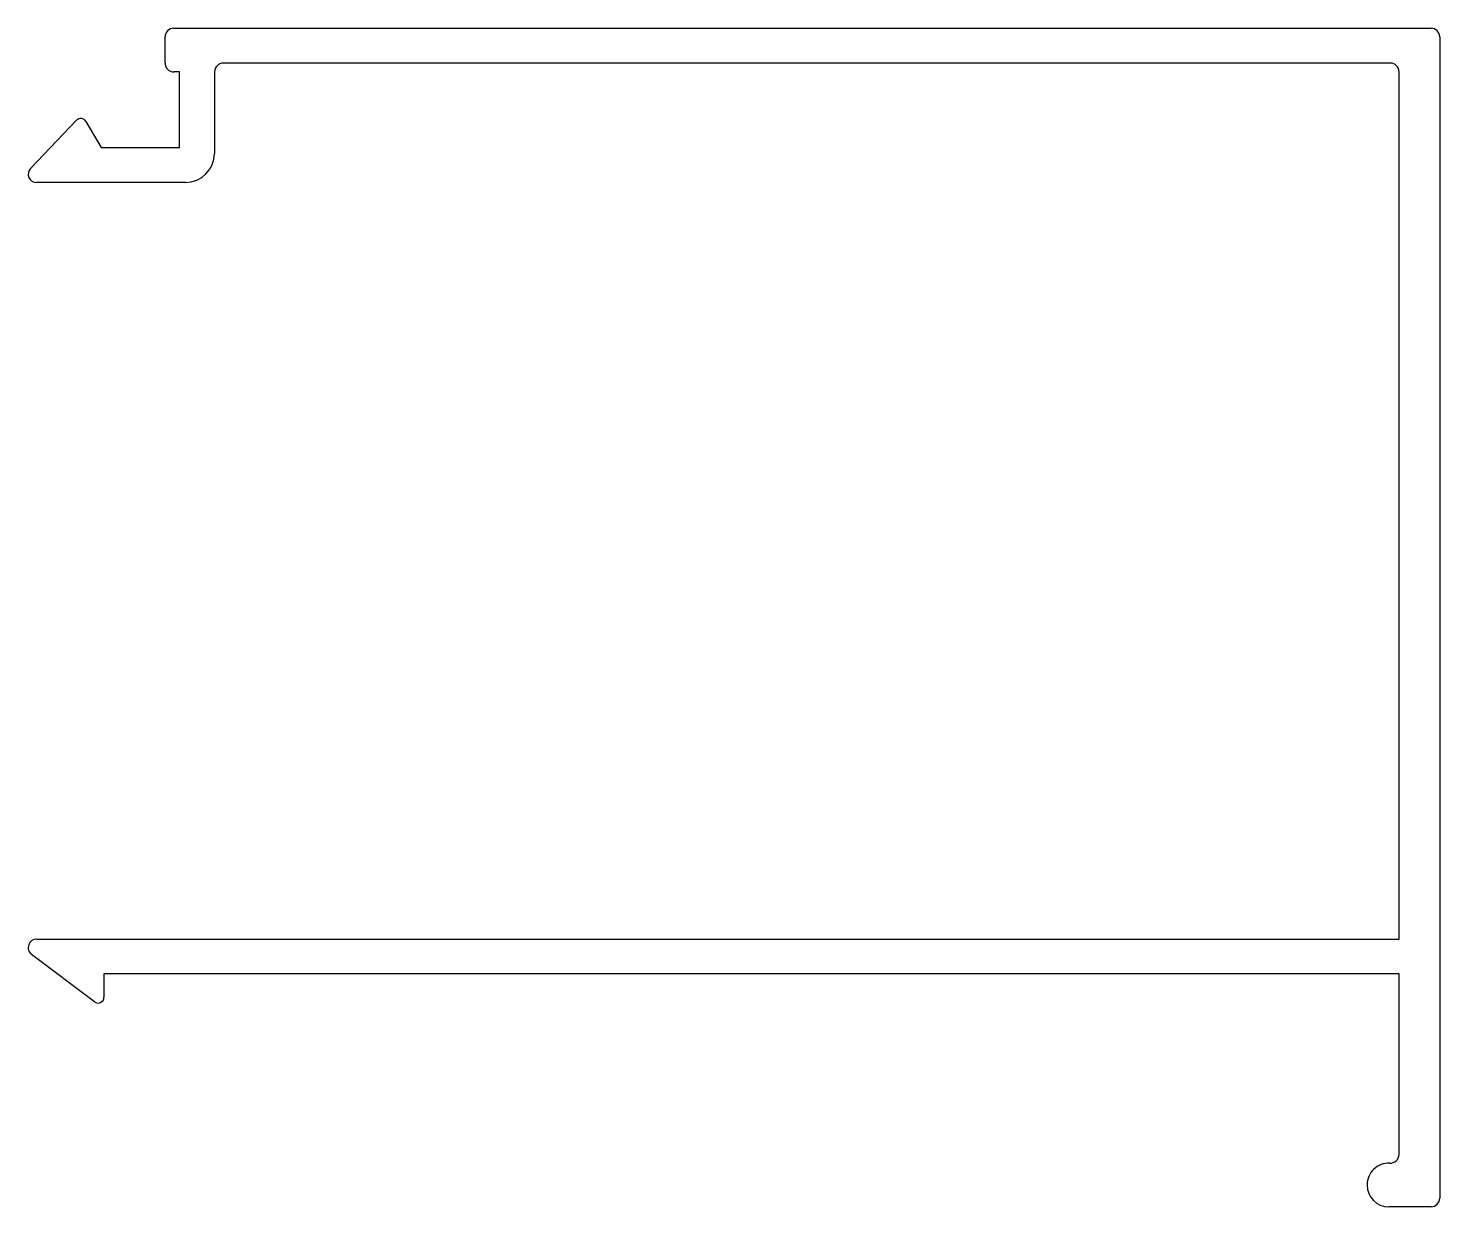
# Model space of a CAD drawing. Extents: x 2500.5 to 2549, y 960.7 to 1001.2.
import ezdxf

# ---------------------------------------------------------------- set-up
doc = ezdxf.new("R2010")
doc.units = 0
doc.layers.get('0').update_dxf_attribs({"linetype": 'CONTINUOUS'})

msp = doc.modelspace()

# ---------------------------------------------------------------- linework, layer by layer
for p, q in [((2505.463, 1001.219), (2548.659, 1001.219)), ((2505.163, 1000.019), (2505.163, 1000.919)), ((2548.959, 1000.919), (2548.959, 961.019)), ((2547.259, 1000.019), (2507.163, 1000.019)), ((2505.663, 999.719), (2505.463, 999.719)), ((2505.663, 997.119), (2505.663, 999.719)), ((2506.863, 999.719), (2506.863, 996.919)), ((2547.559, 969.92), (2547.559, 999.719)), ((2500.542, 996.403), (2502.125, 998.057)), ((2502.446, 998.014), (2502.963, 997.119)), ((2502.963, 997.119), (2505.663, 997.119)), ((2505.863, 995.919), (2500.749, 995.919)), ((2500.761, 969.92), (2547.559, 969.92)), ((2502.739, 967.762), (2500.576, 969.387)), ((2547.559, 968.719), (2503.063, 968.719)), ((2503.063, 968.719), (2503.063, 967.919)), ((2547.559, 962.518), (2547.559, 968.719)), ((2546.459, 961.468), (2546.459, 961.47)), ((2548.659, 960.719), (2547.208, 960.719))]:
    msp.add_line(p, q)
for centre, radius, start, end in [((2505.463, 1000.919), 0.3, 90, 180), ((2548.659, 1000.919), 0.3, 0, 90), ((2505.463, 1000.019), 0.3, 180, 270), ((2507.163, 999.719), 0.3, 90, 180), ((2547.259, 999.719), 0.3, 0, 90), ((2502.27, 997.919), 0.2, 28.3849, 136.2603), ((2505.863, 996.919), 1, 270, 360), ((2500.749, 996.205), 0.286, 136.2603, 270), ((2500.761, 969.621), 0.299, 90, 231.7681), ((2502.863, 967.919), 0.2, 231.7681, 360), ((2547.208, 961.47), 0.749, 87.2133, 180), ((2547.259, 962.518), 0.3, 267.2133, 0), ((2547.208, 961.468), 0.749, 180, 270), ((2548.659, 961.019), 0.3, 270, 360)]:
    msp.add_arc(centre, radius, start, end)

doc.saveas('drawing.dxf')
